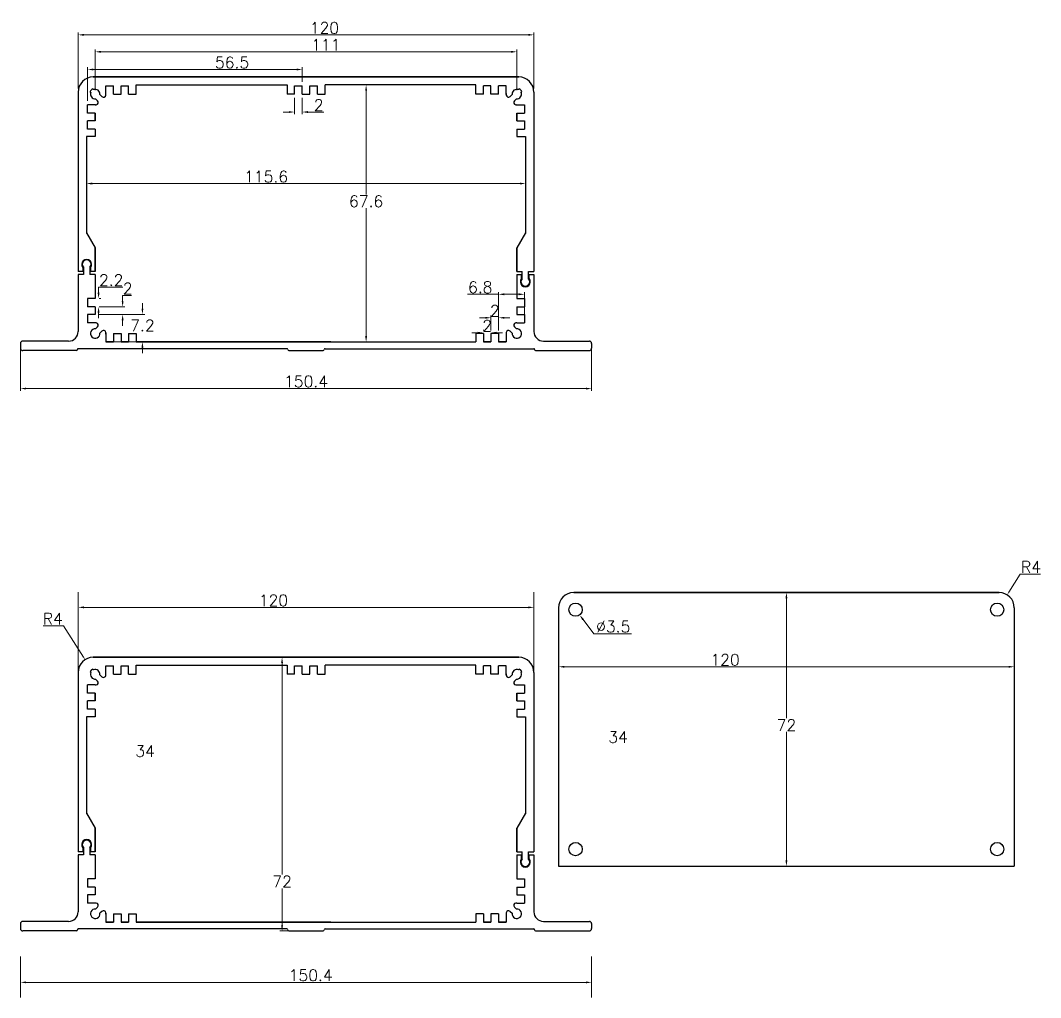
# Model space of a CAD drawing. Header units: millimetres. Extents: x 0 to 3775, y 0 to 1000.
# Drawn here: x 3506.4 to 3775, y 188.7 to 445.8 of the extents above; entities that cross this region are included whole.
import ezdxf

# ---------------------------------------------------------------- set-up
doc = ezdxf.new("R2010")
doc.units = ezdxf.units.MM
doc.header["$PDMODE"] = 2
doc.header["$PDSIZE"] = 3
doc.styles.get("Standard").update_dxf_attribs({"font": 'txt.shx', "height": 3})
doc.dimstyles.new('ISO-25$0', dxfattribs={"dimtxt": 3.5, "dimasz": 1.5, "dimexe": 0.6, "dimexo": 1, "dimgap": 0.3, "dimtad": 1, "dimtih": 1, "dimtoh": 1, "dimdec": 1, "dimdsep": 46, "dimtxsty": 'Standard', "dimcen": 0, "dimaunit": 1, "dimadec": 0, "dimazin": 3, "dimtfac": 1, "dimtdec": 1, "dimtofl": 0, "dimtmove": 0, "dimatfit": 3, "dimfxl": 1, "dimlwd": 9, "dimlwe": 9, "dimarcsym": 0})
doc.dimstyles.new('ISO-25$3', dxfattribs={"dimtxt": 3.5, "dimasz": 1.5, "dimexe": 1, "dimexo": 1, "dimgap": 0.3, "dimtad": 1, "dimtih": 1, "dimtoh": 1, "dimdec": 1, "dimdsep": 46, "dimtxsty": 'Standard', "dimcen": 0, "dimaunit": 1, "dimadec": 0, "dimazin": 3, "dimtfac": 1, "dimtdec": 1, "dimtofl": 0, "dimtmove": 0, "dimatfit": 3, "dimfxl": 1, "dimlwd": 9, "dimlwe": 9, "dimarcsym": 0})
doc.dimstyles.new('ISO-25$4', dxfattribs={"dimtxt": 3.5, "dimasz": 0.8, "dimexe": 1, "dimexo": 1, "dimgap": 0.3, "dimtad": 1, "dimtih": 1, "dimtoh": 1, "dimdec": 1, "dimdsep": 46, "dimtxsty": 'Standard', "dimcen": 0, "dimaunit": 1, "dimadec": 0, "dimazin": 3, "dimtfac": 1, "dimtdec": 1, "dimtofl": 0, "dimtmove": 0, "dimatfit": 3, "dimfxl": 1, "dimlwd": 9, "dimlwe": 9, "dimarcsym": 0})

# ---------------------------------------------------------------- blocks, each defined once
blk = doc.blocks.new('*D1')
at = {"color": 0, "lineweight": 9}
for p, q in [((3648.09, 275.33), (3648.09, 279.73)), ((3768.09, 276.31), (3768.09, 279.73)), ((3649.59, 275.73), (3766.59, 275.73))]:
    blk.add_line(p, q, dxfattribs=at)
at = {"color": 0}
for points in [[(3649.59, 275.98), (3649.59, 275.48), (3648.09, 275.73)], [(3766.59, 275.98), (3766.59, 275.48), (3768.09, 275.73)]]:
    blk.add_solid(points, dxfattribs=at)
at = {"layer": 'Defpoints', "color": 0}
for p in [(3768.09, 275.73), (3648.09, 267.33), (3768.09, 268.31)]:
    blk.add_point(p, dxfattribs=at)
at = {"color": 0, "insert": (3691.94, 277.56), "char_height": 3, "attachment_point": 5}
blk.add_mtext('120', dxfattribs=at)
blk = doc.blocks.new('*D2')
at = {"color": 0, "lineweight": 9}
for p, q in [((3580.61, 278.24), (3574.7, 278.24)), ((3575.3, 276.74), (3575.3, 221.06)), ((3575.3, 207.74), (3575.3, 217.4)), ((3579.48, 206.24), (3574.7, 206.24))]:
    blk.add_line(p, q, dxfattribs=at)
at = {"color": 0}
for points in [[(3575.05, 276.74), (3575.55, 276.74), (3575.3, 278.24)], [(3575.05, 207.74), (3575.55, 207.74), (3575.3, 206.24)]]:
    blk.add_solid(points, dxfattribs=at)
at = {"layer": 'Defpoints', "color": 0}
for p in [(3581.61, 278.24), (3575.3, 206.24), (3580.48, 206.24)]:
    blk.add_point(p, dxfattribs=at)
at = {"color": 0, "insert": (3575.3, 219.23), "char_height": 3, "attachment_point": 5}
blk.add_mtext('72', dxfattribs=at)
blk = doc.blocks.new('*D3')
at = {"color": 0, "lineweight": 9}
for p, q in [((3506.41, 199.49), (3506.41, 188.69)), ((3656.81, 199.49), (3656.81, 188.69)), ((3507.91, 192.69), (3655.31, 192.69))]:
    blk.add_line(p, q, dxfattribs=at)
at = {"color": 0}
for points in [[(3507.91, 192.94), (3507.91, 192.44), (3506.41, 192.69)], [(3655.31, 192.94), (3655.31, 192.44), (3656.81, 192.69)]]:
    blk.add_solid(points, dxfattribs=at)
at = {"layer": 'Defpoints', "color": 0}
for p in [(3506.41, 207.49), (3656.81, 207.49), (3656.81, 192.69)]:
    blk.add_point(p, dxfattribs=at)
at = {"color": 0, "insert": (3582.84, 194.55), "char_height": 3, "attachment_point": 5}
blk.add_mtext('150.4', dxfattribs=at)
blk = doc.blocks.new('*D4')
at = {"color": 0, "lineweight": 9}
for p, q in [((3521.61, 258.64), (3521.61, 295.36)), ((3641.61, 254.83), (3641.61, 295.36)), ((3523.11, 291.36), (3640.11, 291.36))]:
    blk.add_line(p, q, dxfattribs=at)
at = {"color": 0}
for points in [[(3523.11, 291.61), (3523.11, 291.11), (3521.61, 291.36)], [(3640.11, 291.61), (3640.11, 291.11), (3641.61, 291.36)]]:
    blk.add_solid(points, dxfattribs=at)
at = {"layer": 'Defpoints', "color": 0}
for p in [(3641.61, 291.36), (3521.61, 250.64), (3641.61, 246.83)]:
    blk.add_point(p, dxfattribs=at)
at = {"color": 0, "insert": (3573.04, 293.2), "char_height": 3, "attachment_point": 5}
blk.add_mtext('120', dxfattribs=at)
blk = doc.blocks.new('*D5')
at = {"color": 0, "lineweight": 9}
for p, q in [((3512.42, 286.51), (3517.75, 286.51)), ((3517.75, 286.51), (3523.02, 278.29))]:
    blk.add_line(p, q, dxfattribs=at)
at = {"color": 0}
blk.add_solid([(3523.13, 278.36), (3522.91, 278.21), (3523.45, 277.61)], dxfattribs=at)
at = {"layer": 'Defpoints', "color": 0}
for p in [(3523.45, 277.61), (3525.61, 274.24)]:
    blk.add_point(p, dxfattribs=at)
at = {"color": 0, "insert": (3514.94, 288.37), "char_height": 3, "attachment_point": 5}
blk.add_mtext('R4', dxfattribs=at)
blk = doc.blocks.new('*D6')
at = {"color": 0, "lineweight": 9}
for p, q in [((3657.39, 284.38), (3654.54, 288.16)), ((3667.31, 284.38), (3657.39, 284.38))]:
    blk.add_line(p, q, dxfattribs=at)
at = {"color": 0}
blk.add_solid([(3654.74, 288.31), (3654.34, 288.01), (3653.64, 289.36)], dxfattribs=at)
at = {"layer": 'Defpoints', "color": 0}
for p in [(3651.53, 292.16), (3653.64, 289.36)]:
    blk.add_point(p, dxfattribs=at)
at = {"color": 0, "insert": (3662.5, 286.3), "char_height": 3, "attachment_point": 5}
blk.add_mtext('∅3.5', dxfattribs=at)
blk = doc.blocks.new('*D7')
at = {"color": 0, "lineweight": 9}
for p, q in [((3700.09, 295.26), (3704.09, 295.26)), ((3708.09, 293.76), (3708.09, 262.23)), ((3708.09, 224.76), (3708.09, 258.57)), ((3700.09, 223.26), (3704.09, 223.26))]:
    blk.add_line(p, q, dxfattribs=at)
at = {"color": 0}
for points in [[(3707.84, 293.76), (3708.34, 293.76), (3708.09, 295.26)], [(3707.84, 224.76), (3708.34, 224.76), (3708.09, 223.26)]]:
    blk.add_solid(points, dxfattribs=at)
at = {"layer": 'Defpoints', "color": 0}
for p in [(3708.09, 295.26), (3708.09, 223.26), (3708.09, 223.26)]:
    blk.add_point(p, dxfattribs=at)
at = {"color": 0, "insert": (3708.09, 260.4), "char_height": 3, "attachment_point": 5}
blk.add_mtext('72', dxfattribs=at)
blk = doc.blocks.new('*D8')
at = {"color": 0, "lineweight": 9}
for p, q in [((3769.68, 300.12), (3766.65, 295.32)), ((3775.02, 300.12), (3769.68, 300.12))]:
    blk.add_line(p, q, dxfattribs=at)
at = {"color": 0}
blk.add_solid([(3766.54, 295.39), (3766.76, 295.24), (3766.22, 294.64)], dxfattribs=at)
at = {"layer": 'Defpoints', "color": 0}
for p in [(3766.22, 294.64), (3764.09, 291.26)]:
    blk.add_point(p, dxfattribs=at)
at = {"color": 0, "insert": (3772.5, 301.98), "char_height": 3, "attachment_point": 5}
blk.add_mtext('R4', dxfattribs=at)
blk = doc.blocks.new('*D19')
at = {"color": 0, "lineweight": 9}
for p, q in [((3506.41, 359.18), (3506.41, 348.33)), ((3656.81, 359.18), (3656.81, 348.33)), ((3655.31, 348.93), (3507.91, 348.93))]:
    blk.add_line(p, q, dxfattribs=at)
at = {"color": 0}
for points in [[(3507.91, 349.18), (3507.91, 348.68), (3506.41, 348.93)], [(3655.31, 349.18), (3655.31, 348.68), (3656.81, 348.93)]]:
    blk.add_solid(points, dxfattribs=at)
at = {"layer": 'Defpoints', "color": 0}
for p in [(3506.41, 360.18), (3656.81, 360.18), (3506.41, 348.93)]:
    blk.add_point(p, dxfattribs=at)
at = {"color": 0, "insert": (3581.61, 350.8), "char_height": 3, "attachment_point": 5}
blk.add_mtext('150.4', dxfattribs=at)
blk = doc.blocks.new('*D20')
at = {"color": 0, "lineweight": 9}
for p, q in [((3521.61, 427.93), (3521.61, 442.61)), ((3523.11, 442.01), (3640.11, 442.01)), ((3641.61, 427.93), (3641.61, 442.61))]:
    blk.add_line(p, q, dxfattribs=at)
at = {"color": 0}
for points in [[(3523.11, 442.26), (3523.11, 441.76), (3521.61, 442.01)], [(3640.11, 442.26), (3640.11, 441.76), (3641.61, 442.01)]]:
    blk.add_solid(points, dxfattribs=at)
at = {"layer": 'Defpoints', "color": 0}
for p in [(3641.61, 442.01), (3521.61, 426.93), (3641.61, 426.93)]:
    blk.add_point(p, dxfattribs=at)
at = {"color": 0, "insert": (3586.46, 443.84), "char_height": 3, "attachment_point": 5}
blk.add_mtext('120', dxfattribs=at)
blk = doc.blocks.new('*D21')
at = {"color": 0, "lineweight": 9}
for p, q in [((3526.11, 427.43), (3526.11, 438.15)), ((3637.11, 427.43), (3637.11, 438.15)), ((3527.61, 437.55), (3635.61, 437.55))]:
    blk.add_line(p, q, dxfattribs=at)
at = {"color": 0}
for points in [[(3527.61, 437.8), (3527.61, 437.3), (3526.11, 437.55)], [(3635.61, 437.8), (3635.61, 437.3), (3637.11, 437.55)]]:
    blk.add_solid(points, dxfattribs=at)
at = {"layer": 'Defpoints', "color": 0}
for p in [(3637.11, 437.55), (3526.11, 426.43), (3637.11, 426.43)]:
    blk.add_point(p, dxfattribs=at)
at = {"color": 0, "insert": (3586.81, 439.38), "char_height": 3, "attachment_point": 5}
blk.add_mtext('111', dxfattribs=at)
blk = doc.blocks.new('*D22')
at = {"color": 0, "lineweight": 9}
for p, q in [((3524.11, 424.63), (3524.11, 433.49)), ((3525.61, 432.89), (3579.11, 432.89)), ((3580.61, 429.63), (3580.61, 433.49))]:
    blk.add_line(p, q, dxfattribs=at)
at = {"color": 0}
for points in [[(3525.61, 433.14), (3525.61, 432.64), (3524.11, 432.89)], [(3579.11, 433.14), (3579.11, 432.64), (3580.61, 432.89)]]:
    blk.add_solid(points, dxfattribs=at)
at = {"layer": 'Defpoints', "color": 0}
for p in [(3580.61, 432.89), (3580.61, 428.63), (3524.11, 423.63)]:
    blk.add_point(p, dxfattribs=at)
at = {"color": 0, "insert": (3562.14, 434.72), "char_height": 3, "attachment_point": 5}
blk.add_mtext('56.5', dxfattribs=at)
blk = doc.blocks.new('*D23')
at = {"color": 0, "lineweight": 9}
for p, q in [((3578.61, 425.43), (3578.61, 421.1)), ((3580.61, 425.43), (3580.61, 421.1)), ((3577.11, 421.7), (3575.61, 421.7)), ((3582.11, 421.7), (3586.27, 421.7))]:
    blk.add_line(p, q, dxfattribs=at)
at = {"color": 0}
for points in [[(3577.11, 421.95), (3577.11, 421.45), (3578.61, 421.7)], [(3582.11, 421.95), (3582.11, 421.45), (3580.61, 421.7)]]:
    blk.add_solid(points, dxfattribs=at)
at = {"layer": 'Defpoints', "color": 0}
for p in [(3578.61, 426.43), (3580.61, 426.43), (3580.61, 421.7)]:
    blk.add_point(p, dxfattribs=at)
at = {"color": 0, "insert": (3584.94, 423.53), "char_height": 3, "attachment_point": 5}
blk.add_mtext('2', dxfattribs=at)
blk = doc.blocks.new('*D24')
at = {"color": 0, "lineweight": 9}
for p, q in [((3523.81, 414.23), (3523.81, 402.28)), ((3639.41, 414.23), (3639.41, 402.28)), ((3525.31, 402.88), (3637.91, 402.88))]:
    blk.add_line(p, q, dxfattribs=at)
at = {"color": 0}
for points in [[(3525.31, 403.13), (3525.31, 402.63), (3523.81, 402.88)], [(3637.91, 403.13), (3637.91, 402.63), (3639.41, 402.88)]]:
    blk.add_solid(points, dxfattribs=at)
at = {"layer": 'Defpoints', "color": 0}
for p in [(3523.81, 415.23), (3639.41, 415.23), (3639.41, 402.88)]:
    blk.add_point(p, dxfattribs=at)
at = {"color": 0, "insert": (3571.09, 404.71), "char_height": 3, "attachment_point": 5}
blk.add_mtext('115.6', dxfattribs=at)
blk = doc.blocks.new('*D25')
at = {"color": 0, "lineweight": 9}
for p, q in [((3587.61, 428.83), (3598.03, 428.83)), ((3597.43, 427.33), (3597.43, 400.04)), ((3597.43, 362.73), (3597.43, 396.38)), ((3582.61, 361.23), (3598.03, 361.23))]:
    blk.add_line(p, q, dxfattribs=at)
at = {"color": 0}
for points in [[(3597.18, 427.33), (3597.68, 427.33), (3597.43, 428.83)], [(3597.18, 362.73), (3597.68, 362.73), (3597.43, 361.23)]]:
    blk.add_solid(points, dxfattribs=at)
at = {"layer": 'Defpoints', "color": 0}
for p in [(3586.61, 428.83), (3581.61, 361.23), (3597.43, 361.23)]:
    blk.add_point(p, dxfattribs=at)
at = {"color": 0, "insert": (3597.43, 398.21), "char_height": 3, "attachment_point": 5}
blk.add_mtext('67.6', dxfattribs=at)
blk = doc.blocks.new('*D26')
at = {"color": 0, "lineweight": 9}
for p, q in [((3526.99, 374.13), (3526.99, 375.63)), ((3526.99, 375.63), (3533.35, 375.63)), ((3527.11, 372.63), (3527.59, 372.63)), ((3526.99, 368.93), (3526.99, 367.43)), ((3527.11, 370.43), (3527.59, 370.43))]:
    blk.add_line(p, q, dxfattribs=at)
at = {"color": 0}
for points in [[(3526.74, 374.13), (3527.24, 374.13), (3526.99, 372.63)], [(3526.74, 368.93), (3527.24, 368.93), (3526.99, 370.43)]]:
    blk.add_solid(points, dxfattribs=at)
at = {"layer": 'Defpoints', "color": 0}
for p in [(3526.11, 372.63), (3526.11, 370.43), (3526.99, 370.43)]:
    blk.add_point(p, dxfattribs=at)
at = {"color": 0, "insert": (3530.32, 377.46), "char_height": 3, "attachment_point": 5}
blk.add_mtext('2.2', dxfattribs=at)
blk = doc.blocks.new('*D27')
at = {"color": 0, "lineweight": 9}
for p, q in [((3533.33, 371.93), (3533.33, 373.43)), ((3533.33, 373.43), (3535.69, 373.43)), ((3527.11, 370.43), (3533.93, 370.43)), ((3527.11, 368.43), (3533.93, 368.43)), ((3533.33, 366.93), (3533.33, 365.43))]:
    blk.add_line(p, q, dxfattribs=at)
at = {"color": 0}
for points in [[(3533.08, 371.93), (3533.58, 371.93), (3533.33, 370.43)], [(3533.08, 366.93), (3533.58, 366.93), (3533.33, 368.43)]]:
    blk.add_solid(points, dxfattribs=at)
at = {"layer": 'Defpoints', "color": 0}
for p in [(3526.11, 370.43), (3526.11, 368.43), (3533.33, 368.43)]:
    blk.add_point(p, dxfattribs=at)
at = {"color": 0, "insert": (3534.66, 375.26), "char_height": 3, "attachment_point": 5}
blk.add_mtext('2', dxfattribs=at)
blk = doc.blocks.new('*D28')
at = {"color": 0, "lineweight": 9}
for p, q in [((3538.54, 369.93), (3538.54, 371.43)), ((3527.11, 368.43), (3539.14, 368.43)), ((3530.11, 361.23), (3539.14, 361.23)), ((3538.54, 359.73), (3538.54, 358.23))]:
    blk.add_line(p, q, dxfattribs=at)
at = {"color": 0}
for points in [[(3538.29, 369.93), (3538.79, 369.93), (3538.54, 368.43)], [(3538.29, 359.73), (3538.79, 359.73), (3538.54, 361.23)]]:
    blk.add_solid(points, dxfattribs=at)
at = {"layer": 'Defpoints', "color": 0}
for p in [(3526.11, 368.43), (3529.11, 361.23), (3538.54, 361.23)]:
    blk.add_point(p, dxfattribs=at)
at = {"color": 0, "insert": (3538.54, 365.53), "char_height": 3, "attachment_point": 5}
blk.add_mtext('7.2', dxfattribs=at)
blk = doc.blocks.new('*D29')
at = {"color": 0, "lineweight": 9}
for p, q in [((3626.81, 363.63), (3625.31, 363.63)), ((3628.31, 364.43), (3628.31, 364.23)), ((3630.31, 364.43), (3630.31, 364.23)), ((3631.81, 363.63), (3633.31, 363.63))]:
    blk.add_line(p, q, dxfattribs=at)
at = {"color": 0}
for points in [[(3626.81, 363.88), (3626.81, 363.38), (3628.31, 363.63)], [(3631.81, 363.88), (3631.81, 363.38), (3630.31, 363.63)]]:
    blk.add_solid(points, dxfattribs=at)
at = {"layer": 'Defpoints', "color": 0}
for p in [(3628.31, 363.43), (3630.31, 363.63), (3630.31, 363.43)]:
    blk.add_point(p, dxfattribs=at)
at = {"color": 0, "insert": (3629.31, 365.46), "char_height": 3, "attachment_point": 5}
blk.add_mtext('2', dxfattribs=at)
blk = doc.blocks.new('*D30')
at = {"color": 0, "lineweight": 9}
for p, q in [((3630.31, 364.43), (3630.31, 368.16)), ((3632.31, 364.43), (3632.31, 368.16)), ((3628.81, 367.56), (3627.31, 367.56)), ((3633.81, 367.56), (3635.31, 367.56))]:
    blk.add_line(p, q, dxfattribs=at)
at = {"color": 0}
for points in [[(3628.81, 367.81), (3628.81, 367.31), (3630.31, 367.56)], [(3633.81, 367.81), (3633.81, 367.31), (3632.31, 367.56)]]:
    blk.add_solid(points, dxfattribs=at)
at = {"layer": 'Defpoints', "color": 0}
for p in [(3632.31, 367.56), (3630.31, 363.43), (3632.31, 363.43)]:
    blk.add_point(p, dxfattribs=at)
at = {"color": 0, "insert": (3631.31, 369.39), "char_height": 3, "attachment_point": 5}
blk.add_mtext('2', dxfattribs=at)
blk = doc.blocks.new('*D31')
at = {"color": 0, "lineweight": 9}
for p, q in [((3632.31, 373.74), (3624.14, 373.74)), ((3632.31, 364.23), (3632.31, 374.34)), ((3637.61, 373.74), (3633.81, 373.74)), ((3639.11, 367.23), (3639.11, 374.34))]:
    blk.add_line(p, q, dxfattribs=at)
at = {"color": 0}
for points in [[(3633.81, 373.99), (3633.81, 373.49), (3632.31, 373.74)], [(3637.61, 373.99), (3637.61, 373.49), (3639.11, 373.74)]]:
    blk.add_solid(points, dxfattribs=at)
at = {"layer": 'Defpoints', "color": 0}
for p in [(3639.11, 373.74), (3639.11, 366.23), (3632.31, 363.23)]:
    blk.add_point(p, dxfattribs=at)
at = {"color": 0, "insert": (3627.48, 375.58), "char_height": 3, "attachment_point": 5}
blk.add_mtext('6.8', dxfattribs=at)

msp = doc.modelspace()

# ---------------------------------------------------------------- linework, layer by layer
for p, q in [((3637.6084, 430.9254), (3525.6084, 430.9254)), ((3525.6084, 430.9254), (3637.6084, 430.9254)), ((3525.6519, 427.589), (3525.462, 427.7789)), ((3528.9053, 428.6254), (3530.9053, 428.6254)), ((3528.9053, 426.5579), (3528.9053, 428.6254)), ((3528.9053, 426.5579), (3528.9053, 428.6254)), ((3530.9053, 426.4254), (3530.9053, 428.6254)), ((3530.9053, 426.6254), (3530.9053, 428.6254)), ((3532.9053, 428.6254), (3534.9053, 428.6254)), ((3532.9053, 426.4254), (3532.9053, 428.6254)), ((3534.9053, 426.4254), (3534.9053, 428.6254)), ((3536.9053, 428.8254), (3576.6084, 428.8254)), ((3536.9053, 426.4254), (3536.9053, 428.8254)), ((3576.6084, 428.8254), (3576.6084, 426.4254)), ((3578.6084, 428.6254), (3580.6084, 428.6254)), ((3578.6084, 426.4254), (3578.6084, 428.6254)), ((3578.6084, 426.6254), (3578.6084, 428.6254)), ((3580.6084, 426.4254), (3580.6084, 428.6254)), ((3582.6084, 428.6254), (3584.6084, 428.6254)), ((3582.6084, 426.4254), (3582.6084, 428.6254)), ((3584.6084, 426.4254), (3584.6084, 428.6254)), ((3586.6084, 426.4254), (3586.6084, 428.8254)), ((3626.3115, 428.8254), (3586.6084, 428.8254)), ((3626.3115, 426.4254), (3626.3115, 428.8254)), ((3630.3115, 428.6254), (3628.3115, 428.6254)), ((3628.3115, 426.4254), (3628.3115, 428.6254)), ((3630.3115, 426.4254), (3630.3115, 428.6254)), ((3634.3115, 428.6254), (3632.3115, 428.6254)), ((3632.3115, 426.4254), (3632.3115, 428.6254)), ((3632.3115, 426.6254), (3632.3115, 428.6254)), ((3634.3115, 426.2928), (3634.3115, 428.6254)), ((3634.3115, 426.2928), (3634.3115, 428.6254)), ((3637.5649, 427.589), (3637.7549, 427.7789)), ((3521.6084, 426.9254), (3521.6084, 379.7254)), ((3524.9448, 426.8819), (3524.7549, 427.0718)), ((3526.7427, 424.6597), (3526.2219, 425.1805)), ((3526.7427, 424.6597), (3526.2219, 425.1805)), ((3527.8741, 425.7911), (3527.3532, 426.3119)), ((3530.9053, 426.4254), (3532.9053, 426.4254)), ((3534.9053, 426.4254), (3536.9053, 426.4254)), ((3578.6084, 426.4254), (3576.6084, 426.4254)), ((3580.6084, 426.4254), (3582.6084, 426.4254)), ((3584.6084, 426.4254), (3586.6084, 426.4254)), ((3628.3115, 426.4254), (3626.3115, 426.4254)), ((3632.3115, 426.4254), (3630.3115, 426.4254)), ((3635.3427, 425.7911), (3635.8636, 426.3119)), ((3636.4741, 424.6597), (3636.9949, 425.1805)), ((3636.4741, 424.6597), (3636.9949, 425.1805)), ((3638.2721, 426.8819), (3638.462, 427.0718)), ((3641.6084, 426.9254), (3641.6084, 379.7254)), ((3641.6084, 426.9254), (3641.6084, 399.5154)), ((3524.1084, 421.4254), (3524.1084, 423.6254)), ((3526.1084, 423.6254), (3524.1084, 423.6254)), ((3637.1084, 423.6254), (3639.1084, 423.6254)), ((3639.1084, 423.6254), (3639.1084, 421.4254)), ((3526.1084, 421.4254), (3524.1084, 421.4254)), ((3524.1084, 417.2254), (3524.1084, 419.4254)), ((3526.1084, 419.4254), (3524.1084, 419.4254)), ((3526.1084, 419.4254), (3526.1084, 421.4254)), ((3526.1084, 419.4254), (3526.1084, 421.4254)), ((3526.1084, 421.4254), (3526.1084, 419.4254)), ((3526.1084, 421.4254), (3526.1084, 419.4254)), ((3637.1084, 421.4254), (3639.1084, 421.4254)), ((3637.1084, 419.4254), (3637.1084, 421.4254)), ((3637.1084, 419.4254), (3637.1084, 421.4254)), ((3637.1084, 421.4254), (3637.1084, 419.4254)), ((3637.1084, 421.4254), (3637.1084, 419.4254)), ((3637.1084, 419.4254), (3639.1084, 419.4254)), ((3639.1084, 419.4254), (3639.1084, 417.2254)), ((3526.1084, 417.2254), (3524.1084, 417.2254)), ((3526.1084, 417.2254), (3526.1084, 415.2254)), ((3637.1084, 417.2254), (3639.1084, 417.2254)), ((3637.1084, 417.2254), (3637.1084, 415.2254)), ((3523.8084, 415.2254), (3523.8084, 389.7154)), ((3526.1084, 415.2254), (3523.8084, 415.2254)), ((3637.1084, 415.2254), (3639.4084, 415.2254)), ((3639.4084, 415.2254), (3639.4084, 389.7154)), ((3523.8084, 389.9254), (3526.1084, 385.9254)), ((3639.4084, 389.9254), (3637.1084, 385.9254)), ((3526.1084, 379.7254), (3526.1084, 385.9254)), ((3526.1084, 385.9254), (3526.1084, 379.7254)), ((3526.1084, 385.9254), (3526.1084, 379.7254)), ((3637.1084, 379.7254), (3637.1084, 385.9254)), ((3637.1084, 385.9254), (3637.1084, 379.7254)), ((3637.1084, 385.9254), (3637.1084, 379.7254)), ((3522.8584, 379.7254), (3521.6084, 379.7254)), ((3521.6084, 378.9254), (3521.6084, 363.9254)), ((3523.0084, 378.9254), (3521.6084, 378.9254)), ((3522.8584, 380.7947), (3522.8584, 379.7254)), ((3522.8584, 380.7947), (3522.8584, 379.7254)), ((3523.0084, 380.8508), (3523.0084, 378.9254)), ((3523.0084, 380.8508), (3523.0084, 379.5254)), ((3524.7084, 380.8508), (3524.7084, 378.9254)), ((3524.7084, 380.8508), (3524.7084, 379.5254)), ((3526.1084, 378.9254), (3524.7084, 378.9254)), ((3524.8584, 380.7947), (3524.8584, 379.7254)), ((3524.8584, 380.7947), (3524.8584, 379.7254)), ((3526.1084, 379.7254), (3524.8584, 379.7254)), ((3526.1084, 378.9254), (3526.1084, 372.6254)), ((3526.1084, 378.9254), (3526.1084, 372.6254)), ((3637.1084, 379.7254), (3638.5084, 379.7254)), ((3637.1084, 378.9254), (3637.1084, 372.6254)), ((3637.1084, 378.9254), (3637.1084, 372.6254)), ((3637.1084, 378.9254), (3638.3584, 378.9254)), ((3638.3584, 377.856), (3638.3584, 378.9254)), ((3638.5084, 377.8), (3638.5084, 379.7254)), ((3640.2084, 379.7254), (3641.6084, 379.7254)), ((3640.2084, 377.8), (3640.2084, 379.7254)), ((3640.3584, 377.856), (3640.3584, 378.9254)), ((3640.3584, 378.9254), (3641.6084, 378.9254)), ((3641.6084, 378.9254), (3641.6084, 363.9254)), ((3641.6084, 378.9254), (3641.6084, 363.9254)), ((3526.1084, 372.6254), (3524.1084, 372.6254)), ((3524.1084, 372.6254), (3524.1084, 370.4254)), ((3637.1084, 372.6254), (3639.1084, 372.6254)), ((3639.1084, 372.6254), (3639.1084, 370.4254)), ((3526.1084, 370.4254), (3524.1084, 370.4254)), ((3526.1084, 368.4254), (3524.1084, 368.4254)), ((3524.1084, 368.4254), (3524.1084, 366.2254)), ((3526.1084, 370.4254), (3526.1084, 368.4254)), ((3526.1084, 370.4254), (3526.1084, 368.4254)), ((3637.1084, 370.4254), (3639.1084, 370.4254)), ((3637.1084, 370.4254), (3637.1084, 368.4254)), ((3637.1084, 370.4254), (3637.1084, 368.4254)), ((3637.1084, 368.4254), (3639.1084, 368.4254)), ((3639.1084, 368.4254), (3639.1084, 366.2254)), ((3526.1084, 366.2254), (3524.1084, 366.2254)), ((3637.1084, 366.2254), (3639.1084, 366.2254)), ((3526.7427, 365.1911), (3526.2219, 364.6702)), ((3527.8741, 364.0597), (3527.3532, 363.5388)), ((3528.9053, 363.5579), (3528.9053, 361.2254)), ((3528.9053, 363.5579), (3528.9053, 361.2254)), ((3528.9053, 363.4254), (3528.9084, 363.4254)), ((3530.9053, 363.4254), (3532.9053, 363.4254)), ((3530.9053, 363.4254), (3530.9053, 361.2254)), ((3530.9053, 363.2254), (3530.9053, 361.2254)), ((3532.9053, 363.4254), (3532.9053, 361.2254)), ((3534.9053, 363.4254), (3536.9053, 363.4254)), ((3534.9053, 363.4254), (3534.9053, 361.2254)), ((3536.9053, 363.4254), (3536.9053, 361.2254)), ((3628.3115, 363.4254), (3626.3115, 363.4254)), ((3626.3115, 363.4254), (3626.3115, 361.2254)), ((3628.3115, 363.4254), (3628.3115, 361.2254)), ((3632.3115, 363.4254), (3630.3115, 363.4254)), ((3630.3115, 363.4254), (3630.3115, 361.2254)), ((3632.3115, 363.4254), (3632.3115, 361.2254)), ((3632.3115, 363.2254), (3632.3115, 361.2254)), ((3634.3115, 363.4254), (3634.3084, 363.4254)), ((3634.3115, 363.5579), (3634.3115, 361.2254)), ((3634.3115, 363.5579), (3634.3115, 361.2254)), ((3635.3427, 364.0597), (3635.8636, 363.5388)), ((3636.4741, 365.1911), (3636.9949, 364.6702)), ((3506.4084, 360.8254), (3506.4084, 359.5254)), ((3519.1084, 361.4254), (3507.0084, 361.4254)), ((3528.9053, 361.2254), (3530.9053, 361.2254)), ((3528.9053, 361.2254), (3530.9053, 361.2254)), ((3530.9053, 361.2254), (3528.9053, 361.2254)), ((3530.9053, 361.2254), (3529.1053, 361.2254)), ((3532.9053, 361.2254), (3534.9053, 361.2254)), ((3532.9053, 361.2254), (3534.9053, 361.2254)), ((3534.9053, 361.2254), (3532.9053, 361.2254)), ((3534.9053, 361.2254), (3532.9053, 361.2254)), ((3536.9053, 361.2254), (3626.3115, 361.2254)), ((3588.1115, 361.2254), (3536.9053, 361.2254)), ((3628.3115, 361.2254), (3630.3115, 361.2254)), ((3630.3115, 361.2254), (3628.3115, 361.2254)), ((3632.3115, 361.2254), (3634.3115, 361.2254)), ((3634.3115, 361.2254), (3632.3115, 361.2254)), ((3644.1084, 361.4254), (3656.2084, 361.4254)), ((3644.1084, 361.4254), (3656.0084, 361.4254)), ((3656.8084, 360.8254), (3656.8084, 359.5254)), ((3521.1584, 358.9254), (3507.0084, 358.9254)), ((3576.5584, 359.4254), (3521.6584, 359.4254)), ((3577.0584, 358.9254), (3586.1584, 358.9254)), ((3586.6584, 359.4254), (3641.5584, 359.4254)), ((3586.6584, 359.4254), (3618.3584, 359.4254)), ((3642.0584, 358.9254), (3656.2084, 358.9254)), ((3642.0584, 358.9254), (3656.2084, 358.9254)), ((3764.0864, 295.2578), (3652.0864, 295.2578)), ((3652.0864, 295.2578), (3764.0864, 295.2578)), ((3648.0864, 291.2578), (3648.0864, 223.2578)), ((3768.0864, 291.2578), (3768.0864, 223.2578)), ((3768.0864, 291.2578), (3768.0864, 278.0578)), ((3648.0864, 223.2578), (3768.0864, 223.2578))]:
    msp.add_line(p, q)
at = {"color": 1}
for p, q in [((3637.6084, 278.2446), (3525.6084, 278.2446)), ((3525.6084, 278.2446), (3637.6084, 278.2446)), ((3521.6084, 274.2446), (3521.6084, 227.0446)), ((3524.9448, 274.2011), (3524.7549, 274.391)), ((3525.6519, 274.9082), (3525.462, 275.0981)), ((3528.9053, 275.9446), (3530.9053, 275.9446)), ((3528.9053, 273.8771), (3528.9053, 275.9446)), ((3528.9053, 273.8771), (3528.9053, 275.9446)), ((3530.9053, 273.7446), (3530.9053, 275.9446)), ((3530.9053, 273.9446), (3530.9053, 275.9446)), ((3532.9053, 275.9446), (3534.9053, 275.9446)), ((3532.9053, 273.7446), (3532.9053, 275.9446)), ((3534.9053, 273.7446), (3534.9053, 275.9446)), ((3536.9053, 276.1446), (3576.6084, 276.1446)), ((3536.9053, 273.7446), (3536.9053, 276.1446)), ((3576.6084, 276.1446), (3576.6084, 273.7446)), ((3578.6084, 275.9446), (3580.6084, 275.9446)), ((3578.6084, 273.7446), (3578.6084, 275.9446)), ((3578.6084, 273.9446), (3578.6084, 275.9446)), ((3580.6084, 273.7446), (3580.6084, 275.9446)), ((3582.6084, 275.9446), (3584.6084, 275.9446)), ((3582.6084, 273.7446), (3582.6084, 275.9446)), ((3584.6084, 273.7446), (3584.6084, 275.9446)), ((3586.6084, 273.7446), (3586.6084, 276.1446)), ((3626.3115, 276.1446), (3586.6084, 276.1446)), ((3626.3115, 273.7446), (3626.3115, 276.1446)), ((3630.3115, 275.9446), (3628.3115, 275.9446)), ((3628.3115, 273.7446), (3628.3115, 275.9446)), ((3630.3115, 273.7446), (3630.3115, 275.9446)), ((3634.3115, 275.9446), (3632.3115, 275.9446)), ((3632.3115, 273.7446), (3632.3115, 275.9446)), ((3632.3115, 273.9446), (3632.3115, 275.9446)), ((3634.3115, 273.612), (3634.3115, 275.9446)), ((3634.3115, 273.612), (3634.3115, 275.9446)), ((3637.5649, 274.9082), (3637.7549, 275.0981)), ((3638.2721, 274.2011), (3638.462, 274.391)), ((3641.6084, 274.2446), (3641.6084, 227.0446)), ((3641.6084, 274.2446), (3641.6084, 246.8346)), ((3526.7427, 271.9789), (3526.2219, 272.4997)), ((3526.7427, 271.9789), (3526.2219, 272.4997)), ((3527.8741, 273.1102), (3527.3532, 273.6311)), ((3530.9053, 273.7446), (3532.9053, 273.7446)), ((3534.9053, 273.7446), (3536.9053, 273.7446)), ((3578.6084, 273.7446), (3576.6084, 273.7446)), ((3580.6084, 273.7446), (3582.6084, 273.7446)), ((3584.6084, 273.7446), (3586.6084, 273.7446)), ((3628.3115, 273.7446), (3626.3115, 273.7446)), ((3632.3115, 273.7446), (3630.3115, 273.7446)), ((3635.3427, 273.1102), (3635.8636, 273.6311)), ((3636.4741, 271.9789), (3636.9949, 272.4997)), ((3636.4741, 271.9789), (3636.9949, 272.4997)), ((3524.1084, 268.7446), (3524.1084, 270.9446)), ((3526.1084, 270.9446), (3524.1084, 270.9446)), ((3526.1084, 268.7446), (3524.1084, 268.7446)), ((3526.1084, 266.7446), (3526.1084, 268.7446)), ((3526.1084, 266.7446), (3526.1084, 268.7446)), ((3526.1084, 268.7446), (3526.1084, 266.7446)), ((3526.1084, 268.7446), (3526.1084, 266.7446)), ((3637.1084, 270.9446), (3639.1084, 270.9446)), ((3637.1084, 268.7446), (3639.1084, 268.7446)), ((3637.1084, 266.7446), (3637.1084, 268.7446)), ((3637.1084, 266.7446), (3637.1084, 268.7446)), ((3637.1084, 268.7446), (3637.1084, 266.7446)), ((3637.1084, 268.7446), (3637.1084, 266.7446)), ((3639.1084, 270.9446), (3639.1084, 268.7446)), ((3524.1084, 264.5446), (3524.1084, 266.7446)), ((3526.1084, 266.7446), (3524.1084, 266.7446)), ((3637.1084, 266.7446), (3639.1084, 266.7446)), ((3639.1084, 266.7446), (3639.1084, 264.5446)), ((3526.1084, 264.5446), (3524.1084, 264.5446)), ((3526.1084, 264.5446), (3526.1084, 262.5446)), ((3637.1084, 264.5446), (3639.1084, 264.5446)), ((3637.1084, 264.5446), (3637.1084, 262.5446)), ((3523.8084, 262.5446), (3523.8084, 237.0346)), ((3526.1084, 262.5446), (3523.8084, 262.5446)), ((3637.1084, 262.5446), (3639.4084, 262.5446)), ((3639.4084, 262.5446), (3639.4084, 237.0346)), ((3523.8084, 237.2446), (3526.1084, 233.2446)), ((3639.4084, 237.2446), (3637.1084, 233.2446)), ((3526.1084, 227.0446), (3526.1084, 233.2446)), ((3526.1084, 233.2446), (3526.1084, 227.0446)), ((3526.1084, 233.2446), (3526.1084, 227.0446)), ((3637.1084, 227.0446), (3637.1084, 233.2446)), ((3637.1084, 233.2446), (3637.1084, 227.0446)), ((3637.1084, 233.2446), (3637.1084, 227.0446)), ((3522.8584, 227.0446), (3521.6084, 227.0446)), ((3522.8584, 228.1139), (3522.8584, 227.0446)), ((3522.8584, 228.1139), (3522.8584, 227.0446)), ((3524.8584, 228.1139), (3524.8584, 227.0446)), ((3524.8584, 228.1139), (3524.8584, 227.0446)), ((3526.1084, 227.0446), (3524.8584, 227.0446)), ((3637.1084, 227.0446), (3638.5084, 227.0446)), ((3638.5084, 225.1192), (3638.5084, 227.0446)), ((3640.2084, 227.0446), (3641.6084, 227.0446)), ((3640.2084, 225.1192), (3640.2084, 227.0446))]:
    msp.add_line(p, q, dxfattribs=at)
at = {"color": 3}
for p, q in [((3521.6084, 226.2446), (3521.6084, 211.2446)), ((3523.0084, 226.2446), (3521.6084, 226.2446)), ((3523.0084, 228.17), (3523.0084, 226.2446)), ((3523.0084, 228.17), (3523.0084, 226.8446)), ((3524.7084, 228.17), (3524.7084, 226.2446)), ((3524.7084, 228.17), (3524.7084, 226.8446)), ((3526.1084, 226.2446), (3524.7084, 226.2446)), ((3526.1084, 226.2446), (3526.1084, 219.9446)), ((3526.1084, 226.2446), (3526.1084, 219.9446)), ((3637.1084, 226.2446), (3637.1084, 219.9446)), ((3637.1084, 226.2446), (3637.1084, 219.9446)), ((3637.1084, 226.2446), (3638.3584, 226.2446)), ((3638.3584, 225.1752), (3638.3584, 226.2446)), ((3640.3584, 225.1752), (3640.3584, 226.2446)), ((3640.3584, 226.2446), (3641.6084, 226.2446)), ((3641.6084, 226.2446), (3641.6084, 211.2446)), ((3641.6084, 226.2446), (3641.6084, 211.2446)), ((3526.1084, 219.9446), (3524.1084, 219.9446)), ((3524.1084, 219.9446), (3524.1084, 217.7446)), ((3526.1084, 217.7446), (3524.1084, 217.7446)), ((3526.1084, 217.7446), (3526.1084, 215.7446)), ((3526.1084, 217.7446), (3526.1084, 215.7446)), ((3637.1084, 219.9446), (3639.1084, 219.9446)), ((3637.1084, 217.7446), (3639.1084, 217.7446)), ((3637.1084, 217.7446), (3637.1084, 215.7446)), ((3637.1084, 217.7446), (3637.1084, 215.7446)), ((3639.1084, 219.9446), (3639.1084, 217.7446)), ((3526.1084, 215.7446), (3524.1084, 215.7446)), ((3524.1084, 215.7446), (3524.1084, 213.5446)), ((3637.1084, 215.7446), (3639.1084, 215.7446)), ((3639.1084, 215.7446), (3639.1084, 213.5446)), ((3526.1084, 213.5446), (3524.1084, 213.5446)), ((3526.7427, 212.5102), (3526.2219, 211.9894)), ((3636.4741, 212.5102), (3636.9949, 211.9894)), ((3637.1084, 213.5446), (3639.1084, 213.5446)), ((3527.8741, 211.3789), (3527.3532, 210.858)), ((3528.9053, 210.8771), (3528.9053, 208.5446)), ((3528.9053, 210.8771), (3528.9053, 208.5446)), ((3528.9053, 210.7446), (3528.9084, 210.7446)), ((3530.9053, 210.7446), (3532.9053, 210.7446)), ((3530.9053, 210.7446), (3530.9053, 208.5446)), ((3530.9053, 210.5446), (3530.9053, 208.5446)), ((3532.9053, 210.7446), (3532.9053, 208.5446)), ((3534.9053, 210.7446), (3536.9053, 210.7446)), ((3534.9053, 210.7446), (3534.9053, 208.5446)), ((3536.9053, 210.7446), (3536.9053, 208.5446)), ((3628.3115, 210.7446), (3626.3115, 210.7446)), ((3626.3115, 210.7446), (3626.3115, 208.5446)), ((3628.3115, 210.7446), (3628.3115, 208.5446)), ((3632.3115, 210.7446), (3630.3115, 210.7446)), ((3630.3115, 210.7446), (3630.3115, 208.5446)), ((3632.3115, 210.7446), (3632.3115, 208.5446)), ((3632.3115, 210.5446), (3632.3115, 208.5446)), ((3634.3115, 210.7446), (3634.3084, 210.7446)), ((3634.3115, 210.8771), (3634.3115, 208.5446)), ((3634.3115, 210.8771), (3634.3115, 208.5446)), ((3635.3427, 211.3789), (3635.8636, 210.858)), ((3506.4084, 208.1446), (3506.4084, 206.8446)), ((3519.1084, 208.7446), (3507.0084, 208.7446)), ((3528.9053, 208.5446), (3530.9053, 208.5446)), ((3528.9053, 208.5446), (3530.9053, 208.5446)), ((3530.9053, 208.5446), (3528.9053, 208.5446)), ((3530.9053, 208.5446), (3529.1053, 208.5446)), ((3532.9053, 208.5446), (3534.9053, 208.5446)), ((3532.9053, 208.5446), (3534.9053, 208.5446)), ((3534.9053, 208.5446), (3532.9053, 208.5446)), ((3534.9053, 208.5446), (3532.9053, 208.5446)), ((3536.9053, 208.5446), (3626.3115, 208.5446)), ((3588.1115, 208.5446), (3536.9053, 208.5446)), ((3628.3115, 208.5446), (3630.3115, 208.5446)), ((3630.3115, 208.5446), (3628.3115, 208.5446)), ((3632.3115, 208.5446), (3634.3115, 208.5446)), ((3634.3115, 208.5446), (3632.3115, 208.5446)), ((3644.1084, 208.7446), (3656.2084, 208.7446)), ((3644.1084, 208.7446), (3656.0084, 208.7446)), ((3656.8084, 208.1446), (3656.8084, 206.8446)), ((3656.8084, 208.1446), (3656.8084, 206.8446)), ((3521.1584, 206.2446), (3507.0084, 206.2446)), ((3576.5584, 206.7446), (3521.6584, 206.7446)), ((3577.0584, 206.2446), (3586.1584, 206.2446)), ((3586.6584, 206.7446), (3641.5584, 206.7446)), ((3586.6584, 206.7446), (3618.3584, 206.7446)), ((3642.0584, 206.2446), (3656.2084, 206.2446)), ((3642.0584, 206.2446), (3656.2084, 206.2446))]:
    msp.add_line(p, q, dxfattribs=at)
for centre in [(3652.5864, 290.7578), (3652.5864, 290.7578), (3763.5864, 290.7578), (3763.5864, 290.7578), (3652.5864, 227.7578), (3763.5864, 227.7578)]:
    msp.add_circle(centre, 1.75)
for centre, radius, start, end in [((3525.6084, 426.9254), 4, 90, 180), ((3637.6084, 426.9254), 4, 0, 90), ((3526.1084, 426.4254), 1.5, 115.528779, 154.471221), ((3526.1084, 426.4254), 1.25, 354.791819, 111.421822), ((3637.1084, 426.4254), 1.25, 68.578178, 185.208181), ((3637.1084, 426.4254), 1.5, 25.528779, 64.471221), ((3526.1084, 426.4254), 1.25, 158.578178, 275.208181), ((3526.3185, 424.2354), 0.6, 275.478804, 45), ((3528.2984, 426.2153), 0.6, 225, 354.521196), ((3526.1084, 426.4254), 2.8, 354.521196, 2.713082), ((3526.1084, 426.4254), 2.8, 354.521196, 2.713082), ((3637.1084, 426.4254), 2.8, 177.286918, 185.478804), ((3637.1084, 426.4254), 2.8, 177.286918, 185.478804), ((3634.9185, 426.2153), 0.6, 185.478804, 315), ((3636.8984, 424.2354), 0.6, 135, 264.521196), ((3637.1084, 426.4254), 1.25, 264.791819, 21.421822), ((3526.1084, 426.4254), 2.8, 270, 275.478804), ((3637.1084, 426.4254), 2.8, 264.521196, 270), ((3523.8584, 381.6254), 1.3, 320.284863, 219.715137), ((3523.8584, 381.6254), 1.3, 320.284863, 219.715137), ((3523.8584, 381.6254), 1.15, 317.657395, 222.342605), ((3523.8584, 381.6254), 1.15, 317.657395, 222.342605), ((3639.3584, 377.0254), 1.3, 140.284863, 39.715137), ((3639.3584, 377.0254), 1.15, 137.657395, 42.342605), ((3526.1084, 363.4254), 2.8, 84.521196, 90), ((3526.3185, 365.6153), 0.6, 315, 84.521196), ((3636.8984, 365.6153), 0.6, 95.478804, 225), ((3637.1084, 363.4254), 2.8, 90, 95.478804), ((3519.1084, 363.9254), 2.5, 270, 0), ((3526.1084, 363.4254), 1.25, 84.791819, 5.208181), ((3528.2984, 363.6354), 0.6, 5.478804, 135), ((3526.1084, 363.4254), 2.8, 357.286918, 5.478804), ((3637.1084, 363.4254), 2.8, 174.521196, 182.713082), ((3634.9185, 363.6354), 0.6, 45, 174.521196), ((3637.1084, 363.4254), 1.25, 174.791819, 95.208181), ((3644.1084, 363.9254), 2.5, 180, 270), ((3644.1084, 363.9254), 2.5, 180, 270), ((3507.0084, 360.8254), 0.6, 90, 180), ((3656.2084, 360.8254), 0.6, 0, 90), ((3507.0084, 359.5254), 0.6, 180, 270), ((3521.1584, 359.1754), 0.25, 270, 0), ((3521.6584, 359.1754), 0.25, 90, 180), ((3576.5584, 359.1754), 0.25, 0, 90), ((3577.0584, 359.1754), 0.25, 180, 270), ((3586.1584, 359.1754), 0.25, 270, 0), ((3586.6584, 359.1754), 0.25, 90, 180), ((3641.5584, 359.1754), 0.25, 360, 90), ((3641.5584, 359.1754), 0.25, 0, 90), ((3642.0584, 359.1754), 0.25, 180, 270), ((3642.0584, 359.1754), 0.25, 180, 270), ((3656.2084, 359.5254), 0.6, 270, 0), ((3652.0864, 291.2578), 4, 90, 180), ((3764.0864, 291.2578), 4, 0, 90)]:
    msp.add_arc(centre, radius, start, end)
at = {"color": 1}
for centre, radius, start, end in [((3525.6084, 274.2446), 4, 90, 180), ((3637.6084, 274.2446), 4, 0, 90), ((3526.1084, 273.7446), 1.5, 115.528779, 154.471221), ((3526.1084, 273.7446), 1.25, 158.578178, 275.208181), ((3526.1084, 273.7446), 1.25, 354.791819, 111.421822), ((3637.1084, 273.7446), 1.25, 68.578178, 185.208181), ((3637.1084, 273.7446), 1.25, 264.791819, 21.421822), ((3637.1084, 273.7446), 1.5, 25.528779, 64.471221), ((3526.3185, 271.5546), 0.6, 275.478804, 45), ((3528.2984, 273.5345), 0.6, 225, 354.521196), ((3526.1084, 273.7446), 2.8, 354.521196, 2.713082), ((3526.1084, 273.7446), 2.8, 354.521196, 2.713082), ((3637.1084, 273.7446), 2.8, 177.286918, 185.478804), ((3637.1084, 273.7446), 2.8, 177.286918, 185.478804), ((3634.9185, 273.5345), 0.6, 185.478804, 315), ((3636.8984, 271.5546), 0.6, 135, 264.521196), ((3526.1084, 273.7446), 2.8, 270, 275.478804), ((3637.1084, 273.7446), 2.8, 264.521196, 270), ((3523.8584, 228.9446), 1.3, 320.284863, 219.715137), ((3523.8584, 228.9446), 1.3, 320.284863, 219.715137), ((3639.3584, 224.3446), 1.15, 137.657395, 42.342605)]:
    msp.add_arc(centre, radius, start, end, dxfattribs=at)
at = {"color": 3}
for centre, radius, start, end in [((3523.8584, 228.9446), 1.15, 317.657395, 222.342605), ((3523.8584, 228.9446), 1.15, 317.657395, 222.342605), ((3639.3584, 224.3446), 1.3, 140.284863, 39.715137), ((3526.1084, 210.7446), 2.8, 84.521196, 90), ((3526.3185, 212.9345), 0.6, 315, 84.521196), ((3636.8984, 212.9345), 0.6, 95.478804, 225), ((3637.1084, 210.7446), 2.8, 90, 95.478804), ((3519.1084, 211.2446), 2.5, 270, 0), ((3526.1084, 210.7446), 1.25, 84.791819, 5.208181), ((3528.2984, 210.9546), 0.6, 5.478804, 135), ((3526.1084, 210.7446), 2.8, 357.286918, 5.478804), ((3637.1084, 210.7446), 2.8, 174.521196, 182.713082), ((3634.9185, 210.9546), 0.6, 45, 174.521196), ((3637.1084, 210.7446), 1.25, 174.791819, 95.208181), ((3644.1084, 211.2446), 2.5, 180, 270), ((3644.1084, 211.2446), 2.5, 180, 270), ((3507.0084, 208.1446), 0.6, 90, 180), ((3507.0084, 206.8446), 0.6, 180, 270), ((3656.2084, 208.1446), 0.6, 0, 90), ((3656.2084, 206.8446), 0.6, 270, 0), ((3521.1584, 206.4946), 0.25, 270, 0), ((3521.6584, 206.4946), 0.25, 90, 180), ((3576.5584, 206.4946), 0.25, 0, 90), ((3577.0584, 206.4946), 0.25, 180, 270), ((3586.1584, 206.4946), 0.25, 270, 0), ((3586.6584, 206.4946), 0.25, 90, 180), ((3641.5584, 206.4946), 0.25, 360, 90), ((3641.5584, 206.4946), 0.25, 0, 90), ((3642.0584, 206.4946), 0.25, 180, 270), ((3642.0584, 206.4946), 0.25, 180, 270)]:
    msp.add_arc(centre, radius, start, end, dxfattribs=at)

# ---------------------------------------------------------------- texts
at = {"color": 3, "char_height": 3, "width": 23.297524, "attachment_point": 1}
for insert in [(3661.1931, 258.734), (3536.6481, 255.0332)]:
    msp.add_mtext('34', dxfattribs=dict(at, insert=insert))

# ---------------------------------------------------------------- dimensions: what is measured, and where the dimension line sits
for base, p1, p2, picture, middle in [((3641.6084, 442.0067), (3521.6084, 426.9254), (3641.6084, 426.9254), '*D20', (3586.4585, 442.0067)), ((3637.1084, 437.5494), (3526.1084, 426.4254), (3637.1084, 426.4254), '*D21', (3586.813, 437.5494)), ((3580.6084, 432.893), (3524.1084, 423.6254), (3580.6084, 428.6254), '*D22', (3562.1397, 432.893)), ((3580.6084, 421.6966), (3578.6084, 426.4254), (3580.6084, 426.4254), '*D23', (3584.9416, 421.6966)), ((3639.4084, 402.8819), (3523.8084, 415.2254), (3639.4084, 415.2254), '*D24', (3571.0884, 402.8819)), ((3639.1084, 373.745), (3632.3115, 363.2254), (3639.1084, 366.2254), '*D31', (3627.478, 373.745)), ((3632.3115, 367.5586), (3630.3115, 363.4254), (3632.3115, 363.4254), '*D30', (3631.3115, 367.5586)), ((3630.3115, 363.629), (3628.3115, 363.4254), (3630.3115, 363.4254), '*D29', (3629.3115, 363.629)), ((3506.4084, 348.9334), (3656.8084, 360.1754), (3506.4084, 360.1754), '*D19', (3581.6084, 348.9334))]:
    dim = msp.add_linear_dim(base=base, p1=p1, p2=p2, dimstyle='ISO-25$0')
    dim.commit()
    dim.dimension.update_dxf_attribs({"geometry": picture, "text_midpoint": middle, "dimtype": 160})
for base, p1, p2, picture, middle in [((3597.4304, 361.2254), (3586.6084, 428.8254), (3581.6084, 361.2254), '*D25', (3597.4304, 398.2082)), ((3526.9877, 370.4254), (3526.1084, 372.6254), (3526.1084, 370.4254), '*D26', (3530.3213, 375.6254)), ((3533.3268, 368.4254), (3526.1084, 370.4254), (3526.1084, 368.4254), '*D27', (3534.6601, 373.4254)), ((3538.5377, 361.2254), (3526.1084, 368.4254), (3529.1053, 361.2254), '*D28', (3538.5377, 365.5342))]:
    dim = msp.add_linear_dim(base=base, p1=p1, p2=p2, angle=90, dimstyle='ISO-25$0')
    dim.commit()
    dim.dimension.update_dxf_attribs({"geometry": picture, "text_midpoint": middle, "dimtype": 160})
at = {"color": 3}
for center, mpoint, picture, middle in [((3764.0864, 291.2578), (3766.2223, 294.6398), '*D8', (3769.6849, 300.1222)), ((3525.6084, 274.2446), (3523.4505, 277.6126), '*D5', (3517.7514, 286.5078))]:
    dim = msp.add_radius_dim(center=center, mpoint=mpoint, dimstyle='ISO-25$4', override={"dimtxt": 5, "dimexe": 4, "dimexo": 8, "dimdec": 3, "dimtdec": 3, "dimtmove": 1}, dxfattribs=at)
    dim.commit()
    dim.dimension.update_dxf_attribs({"geometry": picture, "text_midpoint": middle, "dimtype": 164})
for base, p1, p2, picture, middle in [((3641.6084, 291.3643), (3521.6084, 250.6446), (3641.6084, 246.8346), '*D4', (3573.0447, 291.3643)), ((3768.0864, 275.7308), (3648.0864, 267.3252), (3768.0864, 268.3141), '*D1', (3691.9445, 275.7308)), ((3656.8084, 192.6857), (3506.4084, 207.4946), (3656.8084, 207.4946), '*D3', (3582.8396, 192.6857))]:
    dim = msp.add_linear_dim(base=base, p1=p1, p2=p2, dimstyle='ISO-25$0', override={"dimtxt": 5, "dimexe": 4, "dimexo": 8, "dimdec": 3, "dimtdec": 3, "dimtmove": 1}, dxfattribs=at)
    dim.commit()
    dim.dimension.update_dxf_attribs({"geometry": picture, "text_midpoint": middle, "dimtype": 160})
for base, p1, p2, override, picture, middle in [((3708.0864, 223.2578), (3708.0864, 295.2578), (3708.0864, 223.2578), {"dimtxt": 5, "dimexe": 4, "dimexo": 8, "dimdec": 3, "dimtdec": 3, "dimtmove": 1}, '*D7', (3708.0864, 260.4029)), ((3575.2985, 206.2446), (3581.6084, 278.2446), (3580.4751, 206.2446), {"dimtxt": 5, "dimdec": 3, "dimtdec": 3, "dimtmove": 1}, '*D2', (3575.2985, 219.228))]:
    dim = msp.add_linear_dim(base=base, p1=p1, p2=p2, angle=90, dimstyle='ISO-25$0', override=override, dxfattribs=at)
    dim.commit()
    dim.dimension.update_dxf_attribs({"geometry": picture, "text_midpoint": middle, "dimtype": 160})
dim = msp.add_diameter_dim_2p(p1=(3651.5337, 292.1558), p2=(3653.6391, 289.3598), dimstyle='ISO-25$3', override={"dimtxt": 5, "dimexe": 4, "dimexo": 8, "dimdec": 3, "dimtdec": 3, "dimtmove": 1}, dxfattribs=at)
dim.commit()
dim.dimension.update_dxf_attribs({"geometry": '*D6', "text_midpoint": (3662.4999, 286.2976)})

doc.saveas('drawing.dxf')
